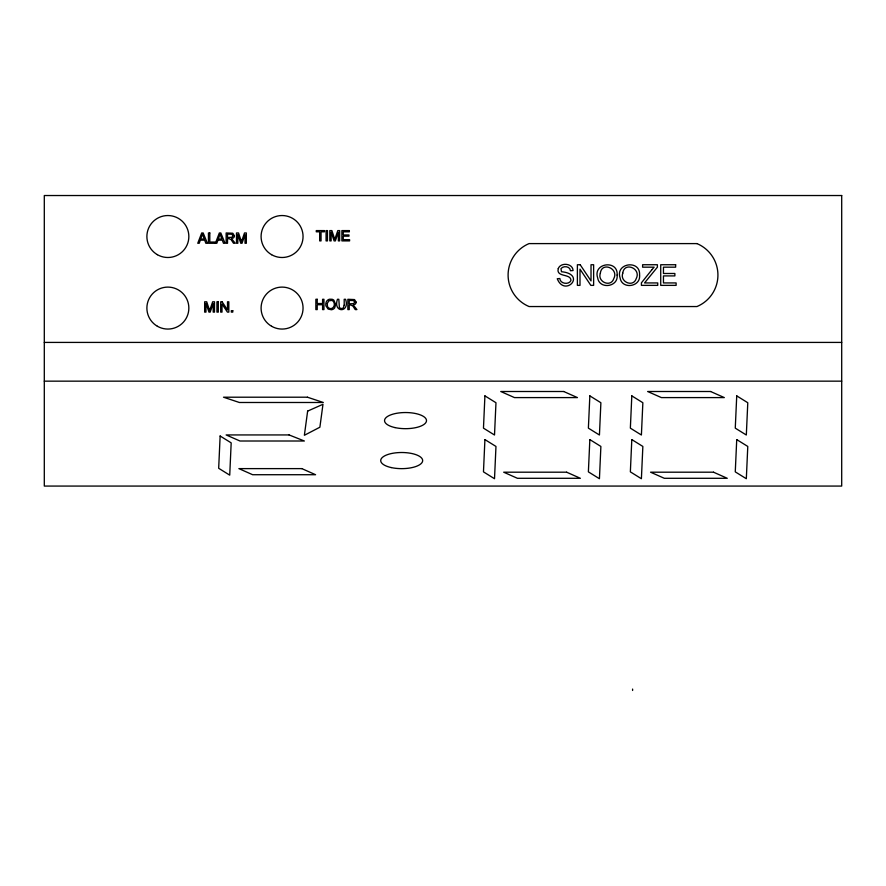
<?xml version="1.0" encoding="UTF-8"?>
<svg xmlns="http://www.w3.org/2000/svg" width="886" height="886" viewBox="0 0 886 886"><rect width="100%" height="100%" fill="white"/><g stroke="black" fill="none" stroke-linecap="round" stroke-linejoin="round"><path stroke-width="1.33" d="M44.3 342.417L841.7 342.417M44.3 381.157L841.7 381.157M632.604 689.064L632.604 690.471M220.138 436.012L218.676 468.284L229.729 475.151L231.18 442.867L220.138 436.012M344.2 305.238L343.181 308.162L341.409 308.55L339.404 307.785L338.817 299.291L337.455 299.291C332.704 313.157 350.236 313.068 345.562 299.291L344.2 299.291L344.2 305.238M484.919 395.876L483.468 428.148L494.51 435.015L495.972 402.731L484.919 395.876M484.919 439.589L483.468 471.861L494.51 478.728L495.972 446.444L484.919 439.589M589.843 395.876L588.382 428.148L599.434 435.015L600.885 402.731L589.843 395.876M589.843 439.589L588.382 471.861L599.434 478.728L600.885 446.444L589.843 439.589M631.807 395.876L630.356 428.148L641.398 435.015L642.859 402.731L631.807 395.876M631.807 439.589L630.356 471.861L641.398 478.728L642.859 446.444L631.807 439.589M736.731 395.876L735.269 428.148L746.322 435.015L747.784 402.731L736.731 395.876M736.731 439.589L735.269 471.861L746.322 478.728L747.784 446.444L736.731 439.589M335.672 304.463L334.686 307.852A4.242 4.242 0 0 1 333.247 309.148A5.094 5.094 0 0 1 331.397 309.746L328.13 309.081L325.948 305.903A7.022 7.022 0 0 1 326.148 302.292A4.674 4.674 0 0 1 327.92 299.922A4.519 4.519 0 0 1 329.703 299.202L332.106 299.28A4.74 4.74 0 0 1 333.856 300.166L335.672 304.463M617.121 275.081C618.649 286.92 599.523 289.766 597.685 277.96C592.512 262.71 618.417 259.465 617.121 275.081M639.548 275.081C641.076 286.92 621.939 289.766 620.111 277.96C614.928 262.71 640.833 259.465 639.548 275.081M327.277 303.521L327.466 306.268A3.489 3.489 0 0 0 328.75 308.007C332.305 310.432 335.75 305.493 333.834 302.259A3.267 3.267 0 0 0 331.718 300.409L328.806 300.841L327.277 303.521M600.343 273.198C597.131 281.936 610.897 287.828 613.81 278.592C619.104 268.414 601.683 261.326 600.343 273.198M622.758 273.198C619.547 281.936 633.313 287.828 636.237 278.592C641.519 268.414 624.109 261.326 622.758 273.198M234.391 235.776L234.347 236.296A2.536 2.536 0 0 1 233.284 237.969L231.49 238.578L235.244 243.273L233.527 243.273L231.168 239.707L229.097 238.688L227.514 238.688L227.514 243.273L226.151 243.273L226.151 232.963L232.819 233.239L234.391 235.776M356.106 302.104L356.061 302.635A2.536 2.536 0 0 1 354.987 304.297L353.204 304.917L356.947 309.602L355.231 309.602L352.883 306.035L350.812 305.028L349.228 305.028L349.228 309.602L347.855 309.602L347.855 299.291L354.533 299.568L356.106 302.104M307.641 411.104L304.374 435.281L319.879 427.229L322.98 404.293L307.641 411.104M232.985 235.776L231.91 237.315L227.514 237.514L227.514 234.103L231.767 234.214L232.985 235.776M354.699 302.104L353.625 303.654L349.228 303.843L349.228 300.432L353.481 300.542L354.699 302.104M558.269 268.558C555.777 277.739 571.426 273.198 570.905 280.685C568.657 285.07 560.052 283.764 559.83 278.514L557.25 278.736C564.759 297.618 587.152 274.317 561.48 271.714L560.96 268.702C563.23 265.435 570.252 266.177 570.44 270.739L573.065 270.551C572.854 263.231 560.639 262.112 558.269 268.558M202.418 234.037L200.734 239.043L204.223 239.043L202.418 234.037M220.049 234.037L218.355 239.043L221.854 239.043L220.049 234.037M210.192 308.97L209.65 310.632L206.715 301.794L204.655 301.794L204.655 312.116L205.973 312.116L205.973 303.333L208.963 312.116L210.192 312.116L213.194 303.477L213.194 312.116L214.501 312.116L214.501 301.794L212.662 301.794L210.192 308.97M242.033 240.139L241.479 241.789L238.544 232.963L236.496 232.963L236.496 243.273L237.813 243.273L237.813 234.491L240.793 243.273L242.022 243.273L245.023 234.635L245.023 243.273L246.341 243.273L246.341 232.963L244.503 232.963L242.033 240.139M335.351 237.769L334.808 239.419L331.873 230.593L329.813 230.593L329.813 240.903L331.131 240.903L331.131 232.121L334.111 240.903L335.351 240.903L338.341 232.276L338.341 240.903L339.659 240.903L339.659 230.593L337.821 230.593L335.351 237.769M200.336 240.15L199.206 243.273L197.755 243.273L201.72 232.963L203.182 232.963L207.413 243.273L205.851 243.273L204.655 240.15L200.336 240.15M217.967 240.15L216.826 243.273L215.387 243.273L219.34 232.963L220.813 232.963L225.033 243.273L223.482 243.273L222.275 240.15L217.967 240.15M651.985 269.621L641.42 282.833L641.42 285.37L657.733 285.37L657.733 282.933L644.554 282.933L657.39 267.173L657.39 264.737L642.616 264.737L642.616 267.173L654.123 267.173L651.985 269.621M841.7 195.529L44.3 195.529L44.3 486.071L841.7 486.071L841.7 195.529M324.453 230.593L316.28 230.593L316.28 231.811L319.68 231.811L319.68 240.903L321.042 240.903L321.042 231.811L324.453 231.811L324.453 230.593M327.455 230.593L326.081 230.593L326.081 240.903L327.455 240.903L327.455 230.593M349.35 230.593L341.885 230.593L341.885 240.903L349.593 240.903L349.593 239.685L343.259 239.685L343.259 236.174L348.962 236.174L348.962 234.967L343.259 234.967L343.259 231.811L349.35 231.811L349.35 230.593M209.805 232.963L208.443 232.963L208.443 243.273L214.888 243.273L214.888 242.055L209.805 242.055L209.805 232.963M696.95 243.595L529.075 243.595A34.1 34.1 0 0 0 529.075 306.545L696.95 306.545A34.1 34.1 0 0 0 696.95 243.595M580.186 264.737L577.384 264.737L577.384 285.37L579.998 285.37L579.998 269.156L590.84 285.37L593.631 285.37L593.631 264.737L591.017 264.737L591.017 280.928L580.186 264.737M675.641 264.737L660.723 264.737L660.723 285.37L676.118 285.37L676.118 282.933L663.459 282.933L663.459 275.911L674.866 275.911L674.866 273.486L663.459 273.486L663.459 267.173L675.641 267.173L675.641 264.737M317.221 299.291L315.859 299.291L315.859 309.602L317.221 309.602L317.221 304.74L322.582 304.74L322.582 309.602L323.944 309.602L323.944 299.291L322.582 299.291L322.582 303.521L317.221 303.521L317.221 299.291M218.299 301.794L216.937 301.794L216.937 312.116L218.299 312.116L218.299 301.794M222.098 301.794L220.692 301.794L220.692 312.116L222.009 312.116L222.009 304.009L227.425 312.116L228.821 312.116L228.821 301.794L227.514 301.794L227.514 309.901L222.098 301.794M232.763 310.676L231.312 310.676L231.312 312.116L232.763 312.116L232.763 310.676M563.695 391.501L500.745 391.501L514.478 397.592L577.439 397.592L563.695 391.501M710.583 391.501L647.633 391.501L661.377 397.592L724.327 397.592L710.583 391.501M307.442 397.205L223.505 397.205L239.375 402.488L323.312 402.488L307.442 397.205M289.091 434.937L226.14 434.937L239.962 441.006L304.374 441.006L289.091 434.937M301.838 468.616L238.888 468.616L252.632 474.719L315.582 474.719L301.838 468.616M566.63 472.194L503.68 472.194L517.424 478.296L580.374 478.296L566.63 472.194M713.518 472.194L650.568 472.194L664.312 478.296L727.262 478.296L713.518 472.194M271.581 254.692A20.987 20.987 0 0 0 303.056 236.518A20.987 20.987 0 0 0 271.581 218.344A20.987 20.987 0 0 0 271.581 254.692M271.581 326.258A20.987 20.987 0 0 0 303.056 308.084A20.987 20.987 0 0 0 271.581 289.91A20.987 20.987 0 0 0 271.581 326.258M157.376 254.692A20.987 20.987 0 0 0 188.851 236.518A20.987 20.987 0 0 0 157.376 218.344A20.987 20.987 0 0 0 157.376 254.692M157.376 326.258A20.987 20.987 0 0 0 188.851 308.084A20.987 20.987 0 0 0 157.376 289.91A20.987 20.987 0 0 0 157.376 326.258M395.023 427.595A20.987 8.074 0 0 0 426.498 420.606A20.987 8.074 0 0 0 395.023 413.618A20.987 8.074 0 0 0 395.023 427.595M391.191 467.564A20.987 8.074 0 0 0 422.666 460.576A20.987 8.074 0 0 0 391.191 453.588A20.987 8.074 0 0 0 391.191 467.564"/></g></svg>
